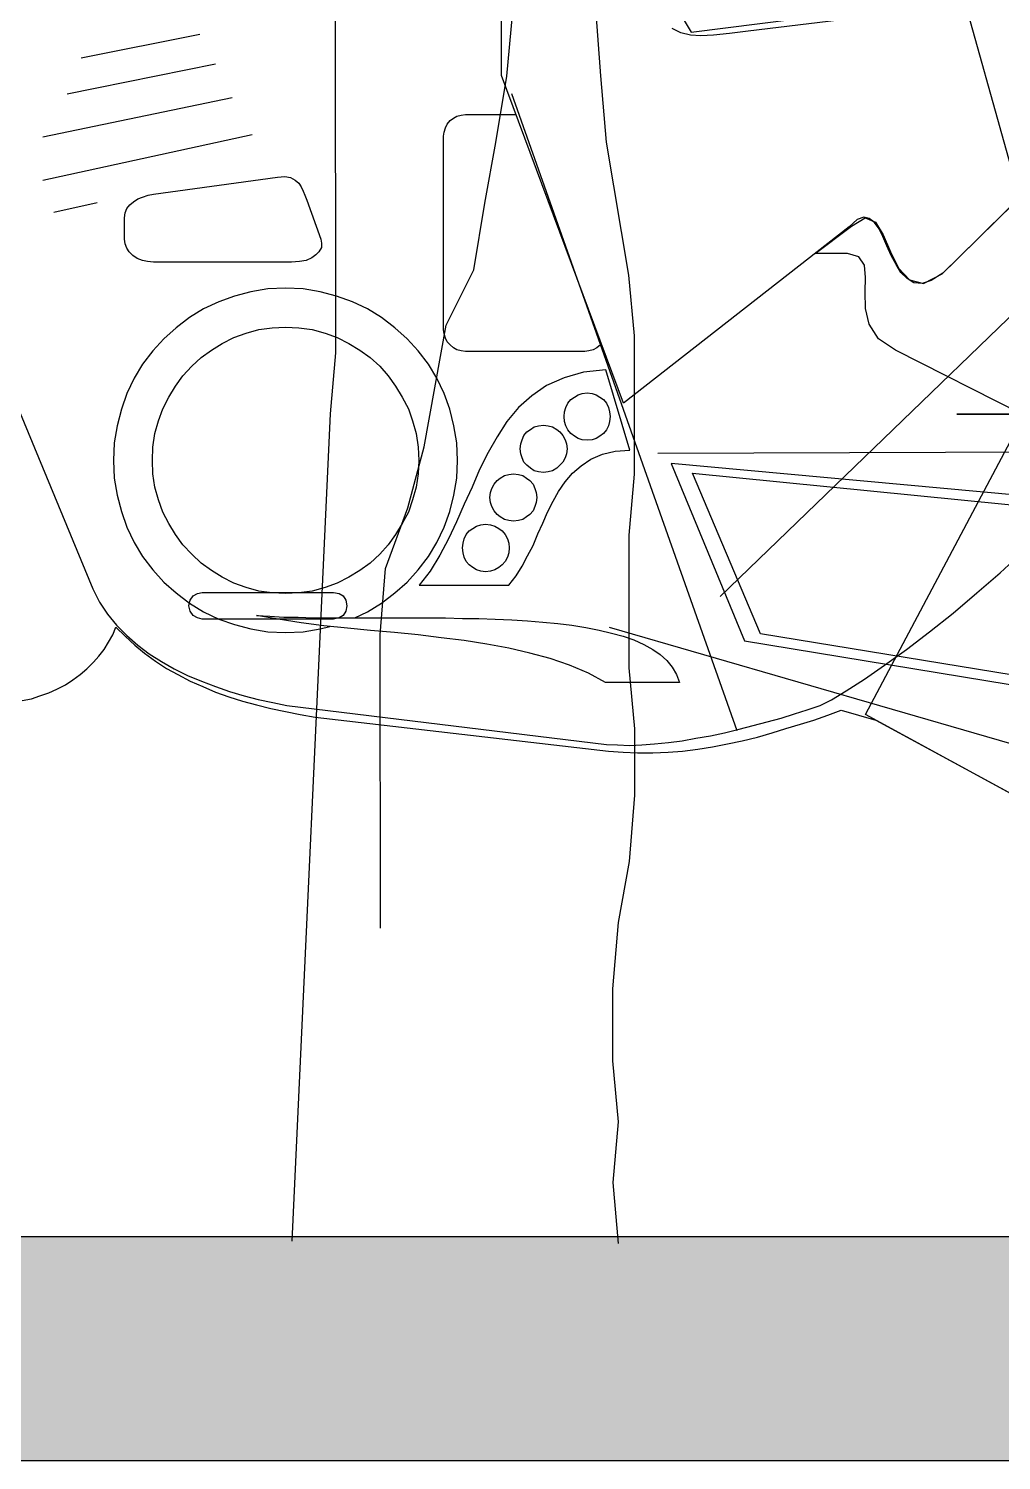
# Model space of a CAD drawing. Extents: x -109 to 1815, y -14679 to 345.
# Drawn here: x -105.607 to -105.172, y -38.856 to -38.217 of the extents above; entities that cross this region are included whole.
import ezdxf

# ---------------------------------------------------------------- set-up
doc = ezdxf.new("R2010")
doc.units = 0
doc.header["$MEASUREMENT"] = 0
doc.layers.get('0').update_dxf_attribs({"linetype": 'CONTINUOUS'})
for name, color, linetype in [('COTA', 1, 'CONTINUOUS'), ('LINHA-TELHA-VISTA', 1, 'CONTINUOUS'), ('MOBILIARIO', 1, 'CONTINUOUS')]:
    doc.layers.add(name, color=color, linetype=linetype)

# ---------------------------------------------------------------- blocks, each defined once
blk = doc.blocks.new('arv-elev2')
for points in [[(60.65, -11.24), (58.16, 15.94), (60.6, 43.13), (58.11, 70.31), (58.08, 102.43), (60.52, 132.09), (65.44, 159.28), (67.88, 188.93), (67.86, 218.59), (65.36, 245.77), (65.31, 305.08), (67.75, 332.27), (67.7, 394.05), (65.2, 421.23), (55.26, 480.53), (52.76, 510.18), (50.26, 542.3)], [(-53.95, 1004.33), (-53.92, 972.2), (-58.82, 917.83), (-63.73, 888.17), (-66.18, 858.52), (-66.12, 794.26), (-68.56, 767.08), (-68.54, 737.42), (-66.04, 707.77), (-65.74, 386.51), (-68.19, 359.33), (-85.29, -10.18)], [(-45.74, 129.52), (-45.86, 260.5), (-43.41, 290.15), (-33.55, 317.35), (-26.17, 344.54), (-16.33, 398.91), (-4, 423.64), (0.92, 453.3), (5.84, 480.48), (10.75, 510.14), (13.2, 537.33), (13.17, 569.45), (3.26, 599.1), (3.25, 604.04)]]:
    blk.add_lwpolyline(points)
blk = doc.blocks.new('AEMoto')
at = {"linetype": 'Continuous'}
for points in [[(10.59747, 3.32917), (10.60256, 3.3302), (10.60731, 3.3319), (10.6124, 3.3336), (10.61681, 3.33563), (10.62157, 3.33801), (10.62564, 3.34072), (10.62972, 3.34378), (10.63346, 3.34684), (10.63719, 3.35056), (10.64025, 3.35396), (10.64329, 3.3577), (10.64567, 3.36177), (10.64805, 3.36585), (10.64975, 3.37026), (10.65484, 3.36517), (10.66027, 3.36008), (10.6657, 3.35565), (10.67182, 3.35125), (10.67792, 3.34717), (10.68437, 3.34378), (10.69116, 3.34005), (10.6983, 3.33699), (10.70542, 3.33393), (10.71289, 3.33122), (10.72035, 3.32884), (10.72817, 3.32681), (10.73632, 3.32477), (10.74446, 3.32307), (10.75259, 3.32137), (10.76109, 3.32001), (10.92471, 3.301), (10.93286, 3.30033), (10.94101, 3.29998), (10.9495, 3.29998), (10.95798, 3.30033), (10.96613, 3.301), (10.97463, 3.30203), (10.98276, 3.30338), (10.99126, 3.30507), (10.99941, 3.30677), (11.00789, 3.30881), (11.01604, 3.31119), (11.02385, 3.31357), (11.032, 3.31595), (11.03946, 3.31831), (11.04727, 3.32104), (11.05473, 3.32375), (11.07409, 3.31831), (11.18713, 3.25687)], [(11.15556, 3.48908), (11.08496, 3.52473), (11.07544, 3.53117), (11.07035, 3.53932), (11.06832, 3.54815), (11.06797, 3.55731), (11.06832, 3.56546), (11.06764, 3.57225), (11.06458, 3.57701), (11.05813, 3.5787), (11.04015, 3.5787), (11.06051, 3.59398), (11.06797, 3.59873), (11.07375, 3.59635), (11.07817, 3.58923), (11.08224, 3.57972), (11.08665, 3.57055), (11.09276, 3.5641), (11.10057, 3.56207), (11.11109, 3.5675), (11.20174, 3.65645)], [(11.12128, 3.71721), (11.0028, 3.70295), (10.99228, 3.70159), (10.98344, 3.70058), (10.97632, 3.70024), (10.97055, 3.70058), (10.96511, 3.70194), (10.96036, 3.70432)], [(10.86497, 3.67817), (10.86497, 3.79359)], [(10.92879, 3.77255), (10.97089, 3.70227), (11.12433, 3.72197)], [(11.16812, 3.70432), (11.20581, 3.66086), (11.11856, 3.57463), (11.11144, 3.56784), (11.10498, 3.56377), (11.09989, 3.56207), (11.09514, 3.5624), (11.09141, 3.56478), (11.08801, 3.56818), (11.08529, 3.57259), (11.08258, 3.57769), (11.0802, 3.58311), (11.07782, 3.5882), (11.07579, 3.59263), (11.07306, 3.59635), (11.07035, 3.5984), (11.06731, 3.59907), (11.06357, 3.59772), (11.05916, 3.59364), (10.93321, 3.49519), (10.86497, 3.67817)], [(10.54655, 3.60926), (10.63685, 3.39165), (10.64058, 3.38418), (10.64499, 3.37739), (10.65009, 3.37127), (10.65586, 3.3655), (10.66197, 3.36008), (10.66842, 3.35532), (10.67521, 3.35091), (10.68234, 3.34684), (10.68981, 3.3431), (10.69761, 3.34005), (10.70542, 3.33699), (10.71323, 3.33428), (10.72138, 3.3319), (10.72919, 3.32986), (10.73733, 3.32816), (10.74512, 3.32646), (10.9237, 3.30474), (10.9298, 3.30441), (10.9366, 3.30406), (10.94339, 3.30441), (10.95051, 3.30507), (10.95833, 3.30575), (10.9658, 3.30677), (10.9736, 3.30813), (10.98175, 3.3095), (10.98956, 3.31119), (10.9977, 3.31322), (11.00552, 3.31527), (11.01332, 3.3173), (11.02113, 3.31934), (11.0286, 3.32171), (11.03572, 3.32408), (11.04286, 3.32646), (11.04931, 3.32952), (11.05746, 3.33461), (11.06764, 3.34107), (11.07884, 3.34887), (11.09106, 3.3577), (11.10397, 3.36755), (11.11721, 3.37807), (11.13045, 3.38927), (11.14334, 3.40048), (11.15556, 3.41167)], [(11.19427, 3.46735), (11.12331, 3.72095)], [(10.6304, 3.68802), (10.6966, 3.70126)], [(10.62258, 3.66799), (10.70542, 3.68462)], [(10.60901, 3.64389), (10.7146, 3.66595)], [(10.99668, 3.31221), (10.87074, 3.66799)], [(10.92082, 3.52842), (10.9203, 3.52778), (10.91827, 3.52608), (10.91623, 3.52506), (10.91385, 3.52438), (10.91147, 3.52405), (10.84494, 3.52405), (10.84256, 3.52438), (10.84018, 3.52506), (10.83815, 3.52608), (10.83645, 3.52778), (10.83476, 3.52947), (10.83373, 3.53152), (10.83306, 3.53389), (10.83271, 3.53627), (10.83271, 3.64422), (10.83306, 3.6466), (10.83373, 3.64898), (10.83476, 3.65101), (10.83645, 3.65305), (10.83815, 3.6544), (10.84018, 3.65543), (10.84256, 3.6561), (10.84494, 3.65645)], [(10.84494, 3.65645), (10.87307, 3.65645)], [(10.60901, 3.61977), (10.72579, 3.64524)], [(10.98719, 3.38724), (11.24961, 3.64083)], [(10.6708, 3.61197), (10.74005, 3.62148), (10.74411, 3.62182), (10.74717, 3.62114), (10.74988, 3.61977), (10.75192, 3.61808), (10.75327, 3.61605), (10.75429, 3.61367), (10.75532, 3.61129), (10.75633, 3.60858), (10.76414, 3.58685), (10.76448, 3.58448), (10.76448, 3.5821), (10.76312, 3.57972), (10.76142, 3.57802), (10.75905, 3.57633), (10.756, 3.57496), (10.75226, 3.5743), (10.74785, 3.57395), (10.6708, 3.57395), (10.66741, 3.5743), (10.66468, 3.57496), (10.66164, 3.57599), (10.65926, 3.57769), (10.65721, 3.57972), (10.65586, 3.58176), (10.65484, 3.58413), (10.6545, 3.58685), (10.6545, 3.59873), (10.65484, 3.60144), (10.65586, 3.60382), (10.65756, 3.60587), (10.65959, 3.60756), (10.66197, 3.60926), (10.66468, 3.61027), (10.66774, 3.61129), (10.6708, 3.61197)], [(10.61512, 3.60179), (10.63923, 3.60722)], [(10.78315, 3.37535), (10.79028, 3.37874), (10.79808, 3.3835), (10.80555, 3.38927), (10.81235, 3.39538), (10.81846, 3.40218), (10.82423, 3.40964), (10.82899, 3.41745), (10.83306, 3.42593), (10.83611, 3.43476), (10.83849, 3.44393), (10.84018, 3.45344), (10.84053, 3.46327), (10.84018, 3.47312), (10.83849, 3.48263), (10.83611, 3.4918), (10.83306, 3.50063), (10.82899, 3.50911), (10.82423, 3.51691), (10.81846, 3.52438), (10.81235, 3.53117), (10.80555, 3.53729), (10.79808, 3.54306), (10.79028, 3.54782), (10.7818, 3.55188), (10.77297, 3.55494), (10.7638, 3.55731), (10.75429, 3.55901), (10.74446, 3.55935), (10.73462, 3.55901), (10.72511, 3.55731), (10.71595, 3.55494), (10.70713, 3.55188), (10.69863, 3.54782), (10.69083, 3.54306), (10.68336, 3.53729), (10.67657, 3.53117), (10.67045, 3.52438), (10.66468, 3.51691), (10.65994, 3.50911), (10.65586, 3.50063), (10.6528, 3.4918), (10.65043, 3.48263), (10.64873, 3.47312), (10.6484, 3.46327), (10.64873, 3.45344), (10.65043, 3.44393), (10.6528, 3.43476), (10.65586, 3.42593), (10.65994, 3.41745), (10.66468, 3.40964), (10.67045, 3.40218), (10.67657, 3.39538), (10.68336, 3.38927), (10.69083, 3.3835), (10.69863, 3.37874), (10.70713, 3.37467), (10.71595, 3.37162), (10.72511, 3.36924), (10.73462, 3.36755), (10.74446, 3.3672), (10.75429, 3.36755), (10.7638, 3.36924), (10.76924, 3.37061), (10.76924, 3.37061)], [(10.74446, 3.53762), (10.75192, 3.53729), (10.75939, 3.53627), (10.76651, 3.53423), (10.7733, 3.53185), (10.77975, 3.52846), (10.78587, 3.52473), (10.79164, 3.52065), (10.79707, 3.5159), (10.80182, 3.51046), (10.8059, 3.50469), (10.80963, 3.49858), (10.81302, 3.49213), (10.8154, 3.48534), (10.81744, 3.47821), (10.81846, 3.47074), (10.81879, 3.46327), (10.81846, 3.4558), (10.81744, 3.44834), (10.8154, 3.44121), (10.81302, 3.43443), (10.80963, 3.42797), (10.8059, 3.42186), (10.80182, 3.41608), (10.79707, 3.41099), (10.79164, 3.4059), (10.78587, 3.40183), (10.77975, 3.3981), (10.7733, 3.39471), (10.76651, 3.39233), (10.75939, 3.39028), (10.75192, 3.38927), (10.74446, 3.38894), (10.737, 3.38927), (10.72953, 3.39028), (10.7224, 3.39233), (10.71561, 3.39471), (10.70916, 3.3981), (10.70305, 3.40183), (10.69728, 3.4059), (10.69218, 3.41099), (10.68709, 3.41608), (10.68301, 3.42186), (10.67928, 3.42797), (10.67589, 3.43443), (10.67351, 3.44121), (10.67147, 3.44834), (10.67045, 3.4558), (10.67012, 3.46327), (10.67045, 3.47074), (10.67147, 3.47821), (10.67351, 3.48534), (10.67589, 3.49213), (10.67928, 3.49858), (10.68301, 3.50469), (10.68709, 3.51046), (10.69218, 3.5159), (10.69728, 3.52065), (10.70305, 3.52473), (10.70916, 3.52846), (10.71561, 3.53185), (10.7224, 3.53423), (10.72953, 3.53627), (10.737, 3.53729), (10.74446, 3.53762)], [(10.81914, 3.39368), (10.86904, 3.39368), (10.87312, 3.39878), (10.87651, 3.40421), (10.87957, 3.40998), (10.88261, 3.41575), (10.88534, 3.4222), (10.88805, 3.42831), (10.89076, 3.43443), (10.89382, 3.44053), (10.89688, 3.44597), (10.90061, 3.45139), (10.90469, 3.45615), (10.90944, 3.46023), (10.91487, 3.46395), (10.92132, 3.46668), (10.92845, 3.46838), (10.9366, 3.46904), (10.92336, 3.51387), (10.9108, 3.5125), (10.89993, 3.50944), (10.89008, 3.50504), (10.88195, 3.49926), (10.87448, 3.49281), (10.86802, 3.48501), (10.86259, 3.47651), (10.8575, 3.46769), (10.85274, 3.45818), (10.84867, 3.44834), (10.84426, 3.43884), (10.83985, 3.42899), (10.83543, 3.41949), (10.83068, 3.41031), (10.82525, 3.40149), (10.81914, 3.39368)], [(10.91284, 3.50096), (10.91555, 3.50063), (10.91793, 3.49995), (10.91997, 3.49858), (10.922, 3.49722), (10.9237, 3.49519), (10.92471, 3.49281), (10.92539, 3.49043), (10.92574, 3.48772), (10.92539, 3.48501), (10.92471, 3.48263), (10.9237, 3.48025), (10.922, 3.47821), (10.91997, 3.47686), (10.91793, 3.4755), (10.91555, 3.47482), (10.91284, 3.47448), (10.91012, 3.47482), (10.90774, 3.4755), (10.9057, 3.47686), (10.90367, 3.47821), (10.90197, 3.48025), (10.90096, 3.48263), (10.90028, 3.48501), (10.89993, 3.48772), (10.90028, 3.49043), (10.90096, 3.49281), (10.90197, 3.49519), (10.90367, 3.49722), (10.9057, 3.49858), (10.90774, 3.49995), (10.91012, 3.50063), (10.91284, 3.50096)], [(11.06832, 3.32137), (11.15726, 3.48908), (11.11924, 3.48908), (11.41153, 3.48908), (11.3966, 3.47719), (11.3837, 3.46463), (11.37318, 3.45139), (11.36401, 3.43782), (11.35654, 3.42355), (11.35009, 3.40896), (11.345, 3.39403), (11.34059, 3.37909), (11.33685, 3.36347), (11.33346, 3.34819), (11.3304, 3.33258), (11.327, 3.31696), (11.32328, 3.30168), (11.3192, 3.28641), (11.31444, 3.27147), (11.30867, 3.25687), (11.1868, 3.25687), (11.06832, 3.32137)], [(10.88839, 3.48296), (10.89111, 3.48263), (10.89349, 3.48195), (10.89585, 3.48059), (10.89756, 3.47924), (10.89926, 3.47719), (10.90061, 3.47482), (10.90129, 3.47245), (10.90163, 3.46972), (10.90129, 3.46701), (10.90061, 3.46463), (10.89926, 3.46226), (10.89756, 3.46056), (10.89585, 3.45886), (10.89349, 3.4575), (10.89111, 3.45683), (10.88839, 3.45648), (10.88567, 3.45683), (10.8833, 3.4575), (10.88126, 3.45886), (10.87922, 3.46056), (10.87752, 3.46226), (10.87651, 3.46463), (10.87583, 3.46701), (10.87549, 3.46972), (10.87583, 3.47245), (10.87651, 3.47482), (10.87752, 3.47719), (10.87922, 3.47924), (10.88126, 3.48059), (10.8833, 3.48195), (10.88567, 3.48263), (10.88839, 3.48296)], [(10.95222, 3.46735), (11.54122, 3.46939), (11.57211, 3.4643), (11.59859, 3.45377), (11.62134, 3.43884), (11.63967, 3.41982), (11.65359, 3.39775), (11.66309, 3.37365), (11.66818, 3.34819), (11.6692, 3.32205), (11.66514, 3.29659), (11.65664, 3.27249), (11.6434, 3.25042), (11.62542, 3.2314), (11.60267, 3.21613), (11.57482, 3.20561), (11.54224, 3.20086), (11.50456, 3.20221), (10.92539, 3.36992)], [(11.00076, 3.36246), (11.5531, 3.27181), (11.6081, 3.35803), (11.52188, 3.40998), (10.95969, 3.46158), (11.00076, 3.36246)], [(10.87175, 3.4558), (10.87448, 3.45547), (10.87686, 3.45479), (10.87889, 3.45344), (10.88092, 3.45208), (10.88261, 3.45003), (10.88364, 3.44767), (10.88432, 3.44529), (10.88466, 3.44256), (10.88432, 3.43985), (10.88364, 3.43747), (10.88261, 3.4351), (10.88092, 3.43306), (10.87889, 3.4317), (10.87686, 3.43035), (10.87448, 3.42967), (10.87175, 3.42932), (10.86904, 3.42967), (10.86666, 3.43035), (10.86428, 3.4317), (10.86259, 3.43306), (10.86089, 3.4351), (10.85954, 3.43747), (10.85886, 3.43985), (10.85851, 3.44256), (10.85886, 3.44529), (10.85954, 3.44767), (10.86089, 3.45003), (10.86259, 3.45208), (10.86428, 3.45344), (10.86666, 3.45479), (10.86904, 3.45547), (10.87175, 3.4558)], [(10.97157, 3.45615), (11.49471, 3.40421), (11.47943, 3.39266), (11.46789, 3.3801), (11.46008, 3.36653), (11.45568, 3.35226), (11.45398, 3.33732), (11.45499, 3.32239), (11.45839, 3.30712), (11.46348, 3.29218), (11.00959, 3.36653), (10.97157, 3.45615)], [(10.85613, 3.42763), (10.85886, 3.42729), (10.86124, 3.42661), (10.86362, 3.42526), (10.86531, 3.4239), (10.86701, 3.42186), (10.86836, 3.41949), (10.86904, 3.41711), (10.86937, 3.41439), (10.86904, 3.41167), (10.86836, 3.4093), (10.86701, 3.40692), (10.86531, 3.40489), (10.86362, 3.40352), (10.86124, 3.40218), (10.85886, 3.40149), (10.85613, 3.40115), (10.85342, 3.40149), (10.85104, 3.40218), (10.84901, 3.40352), (10.84697, 3.40489), (10.84527, 3.40692), (10.84426, 3.4093), (10.84358, 3.41167), (10.84324, 3.41439), (10.84358, 3.41711), (10.84426, 3.41949), (10.84527, 3.42186), (10.84697, 3.4239), (10.84901, 3.42526), (10.85104, 3.42661), (10.85342, 3.42729), (10.85613, 3.42763)], [(10.69795, 3.3896), (10.77127, 3.3896), (10.77433, 3.38894), (10.77671, 3.38757), (10.77806, 3.38519), (10.77874, 3.38213), (10.77874, 3.38213), (10.77806, 3.37909), (10.77671, 3.37671), (10.77433, 3.37535), (10.77127, 3.37467), (10.69795, 3.37467), (10.69524, 3.37535), (10.69286, 3.37671), (10.69116, 3.37909), (10.69048, 3.38213), (10.69048, 3.38213), (10.69116, 3.38519), (10.69286, 3.38757), (10.69524, 3.38894), (10.69795, 3.3896)], [(10.72817, 3.37671), (10.73564, 3.37636), (10.74343, 3.3757), (10.75158, 3.3757), (10.76006, 3.37535), (10.76889, 3.37535), (10.77772, 3.37535), (10.78689, 3.37535), (10.79605, 3.37535), (10.80555, 3.37535), (10.81472, 3.37535), (10.82423, 3.37535), (10.83373, 3.37535), (10.84324, 3.37501), (10.85241, 3.37501), (10.86157, 3.37467), (10.87074, 3.37433), (10.87957, 3.37365), (10.88805, 3.37297), (10.89654, 3.3723), (10.90435, 3.37127), (10.91215, 3.36992), (10.91962, 3.36856), (10.92641, 3.36686), (10.93286, 3.36517), (10.93898, 3.36312), (10.94441, 3.36041), (10.9495, 3.3577), (10.95357, 3.35499), (10.95731, 3.35159), (10.96036, 3.34785), (10.96274, 3.34378), (10.96443, 3.33937), (10.92302, 3.33937), (10.91352, 3.34446), (10.90299, 3.34887), (10.89213, 3.35261), (10.88092, 3.35565), (10.86904, 3.35838), (10.85682, 3.36076), (10.84426, 3.36279), (10.83136, 3.36415), (10.81846, 3.36585), (10.80522, 3.3672), (10.79198, 3.36823), (10.77907, 3.36958), (10.76583, 3.37094), (10.75327, 3.37264), (10.74039, 3.37467), (10.72817, 3.37671)]]:
    blk.add_lwpolyline(points, dxfattribs=at)

msp = doc.modelspace()

# ---------------------------------------------------------------- hatches: boundary and pattern name
at = {"layer": 'COTA'}
msp.add_hatch(color=256, dxfattribs=at).paths.add_polyline_path([(-87.02367, -38.85598), (-87.02367, -38.75598), (-101.39373, -38.75598, -0.080738), (-101.48501, -38.75598), (-102.62047, -38.75598, -0.079033), (-102.70984, -38.75598), (-106.65161, -38.75598), (-106.65161, -38.85598)])

# ---------------------------------------------------------------- linework, layer by layer
for p, q in [((-106.65161, -38.75598), (-87.02367, -38.75598)), ((-106.65161, -38.85598), (-87.02367, -38.85598))]:
    msp.add_line(p, q, dxfattribs=at)

# ---------------------------------------------------------------- block references
at = {"layer": 'LINHA-TELHA-VISTA', "xscale": 0.001, "yscale": 0.001, "zscale": 0.001}
msp.add_blockref('arv-elev2', (-105.40377, -38.74784), dxfattribs=at)
at = {"layer": 'MOBILIARIO', "xscale": 0.8, "yscale": 0.8, "zscale": 0.8}
msp.add_blockref('AEMoto', (-114.08745, -41.17999), dxfattribs=at)

doc.saveas('drawing.dxf')
